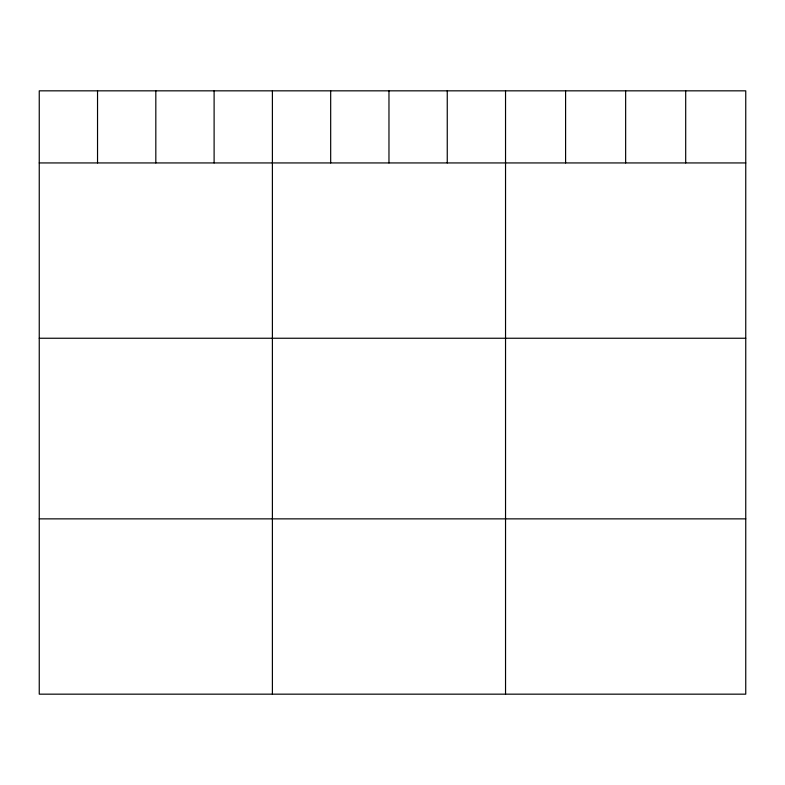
<?xml version="1.0" encoding="UTF-8"?>
<svg xmlns="http://www.w3.org/2000/svg" width="785" height="785" viewBox="0 0 785 785"><rect width="100%" height="100%" fill="white"/><g stroke="black" fill="none" stroke-linecap="round" stroke-linejoin="round"><path stroke-width="1.18" d="M745.75 162.937L745.75 694.166L39.25 694.166L39.25 90.834L745.75 90.834L745.75 162.937L39.25 162.937M39.25 338.247L745.75 338.247M39.25 518.865L745.75 518.865M685.697 90.834L685.697 162.937M625.645 90.834L625.645 162.937M565.592 90.834L565.592 162.937M505.54 90.834L505.54 694.166M447.254 90.834L447.254 162.937M388.967 90.834L388.967 162.937M330.681 90.834L330.681 162.937M272.395 90.834L272.395 694.166M214.109 90.834L214.109 162.937M155.822 90.834L155.822 162.937M97.536 90.834L97.536 162.937"/></g></svg>
